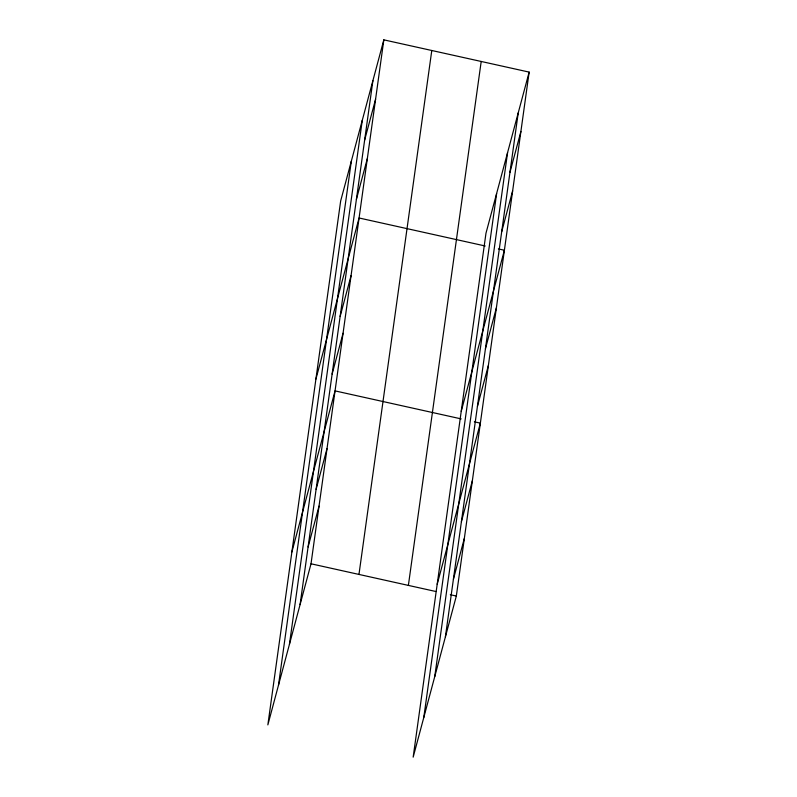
<?xml version="1.0" encoding="UTF-8"?>
<svg xmlns="http://www.w3.org/2000/svg" width="797" height="797" viewBox="0 0 797 797"><rect width="100%" height="100%" fill="white"/><g stroke="black" fill="none" stroke-linecap="round" stroke-linejoin="round"><path stroke-width="1.2" d="M278.492 685.201L351.308 161.263M289.441 644.305L362.266 120.367M300.08 604.614L372.896 80.676M383.835 39.85L340.668 200.954L267.852 724.891L311.019 563.788L383.835 39.85L529.148 72.109L456.332 596.046L413.165 757.15L485.981 233.212L529.148 72.109M358.969 574.438L431.785 50.5M408.383 585.406L481.199 61.459M423.795 717.459L496.621 193.522M434.754 676.563L507.569 152.625M445.393 636.873L518.209 112.935M364.647 140.053L375.586 99.226M356.389 199.429L367.327 158.613M315.911 379.093L359.078 217.989L485.214 245.994M340.13 316.449L351.069 275.623M332.12 374.082L343.059 333.256M291.881 551.992L335.049 390.889L461.184 418.893M316.1 489.348L327.039 448.522M308.09 546.981L319.029 506.155M509.96 172.311L520.899 131.485M501.702 231.688L512.64 190.872M461.224 411.352L504.391 250.248L498.394 248.913M485.443 348.707L496.382 307.881M477.433 406.34L488.372 365.514M437.194 584.251L480.362 423.147L474.364 421.822M461.413 521.607L472.352 480.78M453.403 579.24L464.342 538.413M311.019 563.788L435.949 591.523M450.335 594.721L456.332 596.046"/></g></svg>
